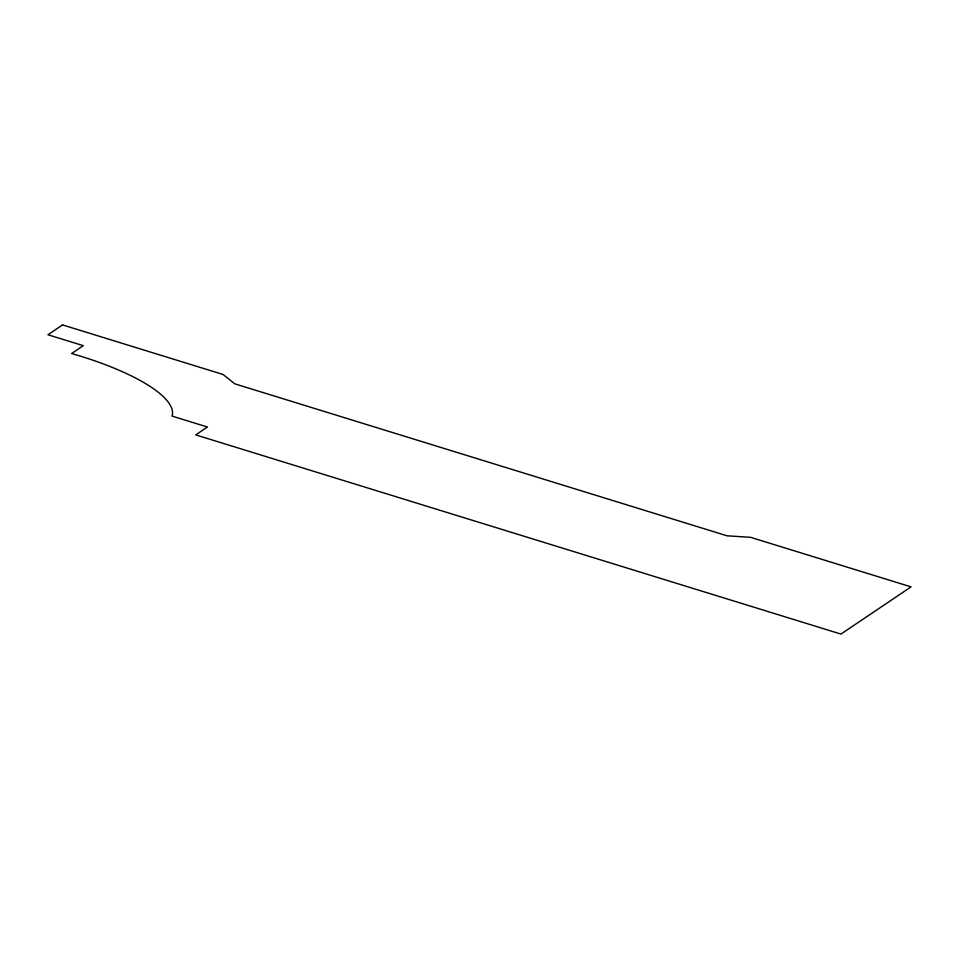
<?xml version="1.0" encoding="UTF-8"?>
<svg xmlns="http://www.w3.org/2000/svg" width="959" height="959" viewBox="0 0 959 959"><rect width="100%" height="100%" fill="white"/><g stroke="black" fill="none" stroke-linecap="round" stroke-linejoin="round"><path stroke-width="1.44" d="M62.551 324.921L47.95 334.751L83.301 345.672L71.625 353.535A137.173 38.264 13 0 1 172.069 416.11L207.432 427.019L195.744 434.895L840.959 634.079L911.05 586.86L750.585 537.328L727.066 535.805L234.847 383.852L223.015 374.454L62.551 324.921"/></g></svg>
